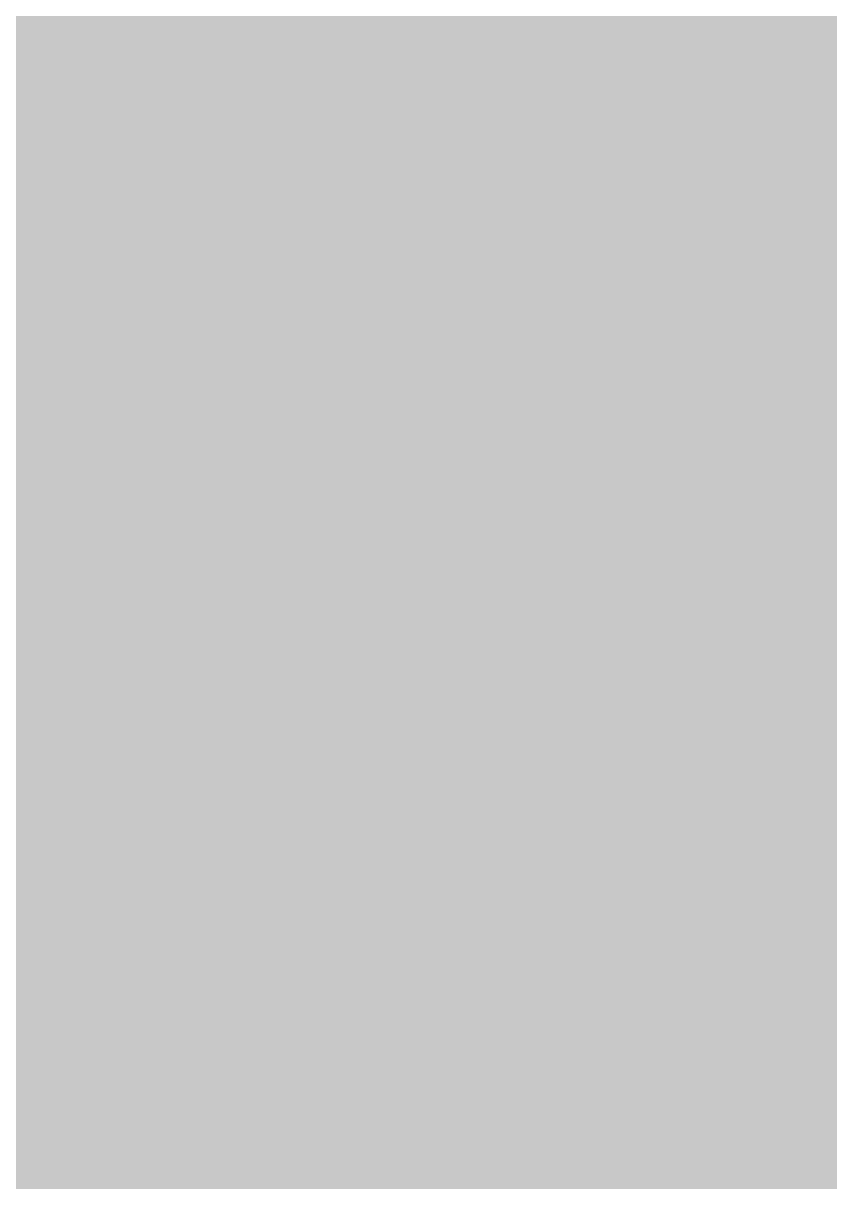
# Model space of a CAD drawing. Header units: inches. Extents: x -2 to 289, y -4 to 187.
# Drawn here: x 124.8575 to 125.0898, y 24.7225 to 25.0561 of the extents above; entities that cross this region are included whole.
import ezdxf

# ---------------------------------------------------------------- set-up
doc = ezdxf.new("R2010")
doc.units = ezdxf.units.IN
for name, color, linetype in [('Bottom Layer', 5, 'Continuous'), ('Drill Drawing', 1, 'Continuous'), ('Layer 1', 16, 'Continuous'), ('Layer 2', 76, 'Continuous'), ('Top Layer', 1, 'Continuous'), ('Via Holes', 16, 'Continuous')]:
    doc.layers.add(name, color=color, linetype=linetype)

msp = doc.modelspace()

# ---------------------------------------------------------------- hatches: boundary and pattern name
at = {"layer": 'Bottom Layer'}
h = msp.add_hatch(color=5, dxfattribs=at)
edge = h.paths.add_edge_path()
edge.add_arc((125.0442, 25.0242), 0.3, 0, 360)
at = {"layer": 'Layer 1'}
h = msp.add_hatch(color=16, dxfattribs=at)
edge = h.paths.add_edge_path()
edge.add_arc((125.0442, 25.0242), 0.3, 0, 360)
at = {"layer": 'Layer 2'}
h = msp.add_hatch(color=76, dxfattribs=at)
h.paths.add_polyline_path([(131.27686, 31.62082), (131.41055, 31.56582), (131.5309, 31.48575), (131.63328, 31.38369), (131.71373, 31.26358), (131.76915, 31.13007), (131.77915, 31.07987), (131.79739, 30.91607), (131.79739, 30.91602), (131.79739, 30.91602), (131.7974, 30.91602), (131.79739, 24.4204), (131.7974, 24.35116), (131.77039, 24.21534), (131.71739, 24.0874), (131.64046, 23.97225), (131.54254, 23.87433), (131.42739, 23.79739), (131.29945, 23.74441), (131.16363, 23.71739), (131.09439, 23.7174), (123.96762, 23.7174), (123.7973, 23.78795), (123.66695, 23.9183), (123.5964, 24.08862), (123.5964, 24.1808), (123.5964, 31.0896), (123.5964, 31.20075), (123.68147, 31.40613), (123.83866, 31.56332), (124.04404, 31.64839), (124.15519, 31.64839), (124.15519, 31.6484), (131.06272, 31.64839), (131.135, 31.64863)])
h.paths.add_polyline_path([(131.09814, 31.3768), (130.92826, 31.3768), (130.77133, 31.31179), (130.65121, 31.19167), (130.5862, 31.03473), (130.5862, 30.86486), (130.65121, 30.70792), (130.77133, 30.58781), (130.92826, 30.5228), (131.09814, 30.5228), (131.25507, 30.58781), (131.37519, 30.70792), (131.4402, 30.86486), (131.4402, 31.03473), (131.37519, 31.19167), (131.25507, 31.31179)], flags=0)
h.paths.add_polyline_path([(130.77905, 28.14941), (130.60917, 28.14941), (130.45224, 28.0844), (130.33212, 27.96429), (130.26711, 27.80735), (130.26711, 27.63748), (130.33212, 27.48054), (130.45224, 27.36042), (130.60917, 27.29541), (130.77905, 27.29541), (130.93598, 27.36042), (131.0561, 27.48054), (131.12111, 27.63748), (131.12111, 27.80735), (131.0561, 27.96429), (130.93598, 28.0844)], flags=0)
h.paths.add_polyline_path([(131.09814, 24.9006), (130.92826, 24.9006), (130.77133, 24.83559), (130.65121, 24.71547), (130.5862, 24.55853), (130.5862, 24.38866), (130.65121, 24.23172), (130.77133, 24.11161), (130.92826, 24.0466), (131.09814, 24.0466), (131.25507, 24.11161), (131.37519, 24.23172), (131.4402, 24.38866), (131.4402, 24.55853), (131.37519, 24.71547), (131.25507, 24.83559)], flags=0)
h = msp.add_hatch(color=76, dxfattribs=at)
edge = h.paths.add_edge_path()
edge.add_arc((125.0442, 25.0242), 0.3, 0, 360)
at = {"layer": 'Top Layer'}
h = msp.add_hatch(color=1, dxfattribs=at)
edge = h.paths.add_edge_path()
edge.add_arc((125.0442, 25.0242), 0.3, 0, 360)
at = {"layer": 'Via Holes'}
h = msp.add_hatch(color=7, dxfattribs=at)
edge = h.paths.add_edge_path()
edge.add_arc((125.0442, 25.0242), 0.15, 0, 360)

# ---------------------------------------------------------------- linework, layer by layer
at = {"layer": 'Drill Drawing', "const_width": 0.0508}
for points in [[(124.7902, 25.2782), (124.9172, 25.0242)], [(124.8918, 25.1766), (124.968, 25.0242)], [(124.7902, 24.7702), (124.9172, 25.0242)], [(124.8918, 24.8718), (124.968, 25.0242)], [(124.8918, 24.8718), (125.0442, 24.948)], [(125.0442, 24.948), (125.1966, 24.8718)], [(124.7902, 24.7702), (125.0442, 24.8972)], [(125.0442, 24.8972), (125.2982, 24.7702)]]:
    msp.add_lwpolyline(points, dxfattribs=at)
at = {"layer": 'Drill Drawing', "const_width": 0.0254}
for points in [[(124.9045, 25.0242, 1), (124.9299, 25.0242, 1)], [(124.9045, 25.0242, 1), (124.9299, 25.0242, 1)], [(124.9553, 25.0242, 1), (124.9807, 25.0242, 1)], [(124.9553, 25.0242, 1), (124.9807, 25.0242, 1)], [(125.0315, 24.948, 1), (125.0569, 24.948, 1)], [(125.0315, 24.948, 1), (125.0569, 24.948, 1)], [(125.0315, 24.8972, 1), (125.0569, 24.8972, 1)], [(125.0315, 24.8972, 1), (125.0569, 24.8972, 1)], [(124.8791, 24.8718, 1), (124.9045, 24.8718, 1)], [(124.8791, 24.8718, 1), (124.9045, 24.8718, 1)]]:
    msp.add_lwpolyline(points, format="xyb", close=True, dxfattribs=at)

doc.saveas('drawing.dxf')
